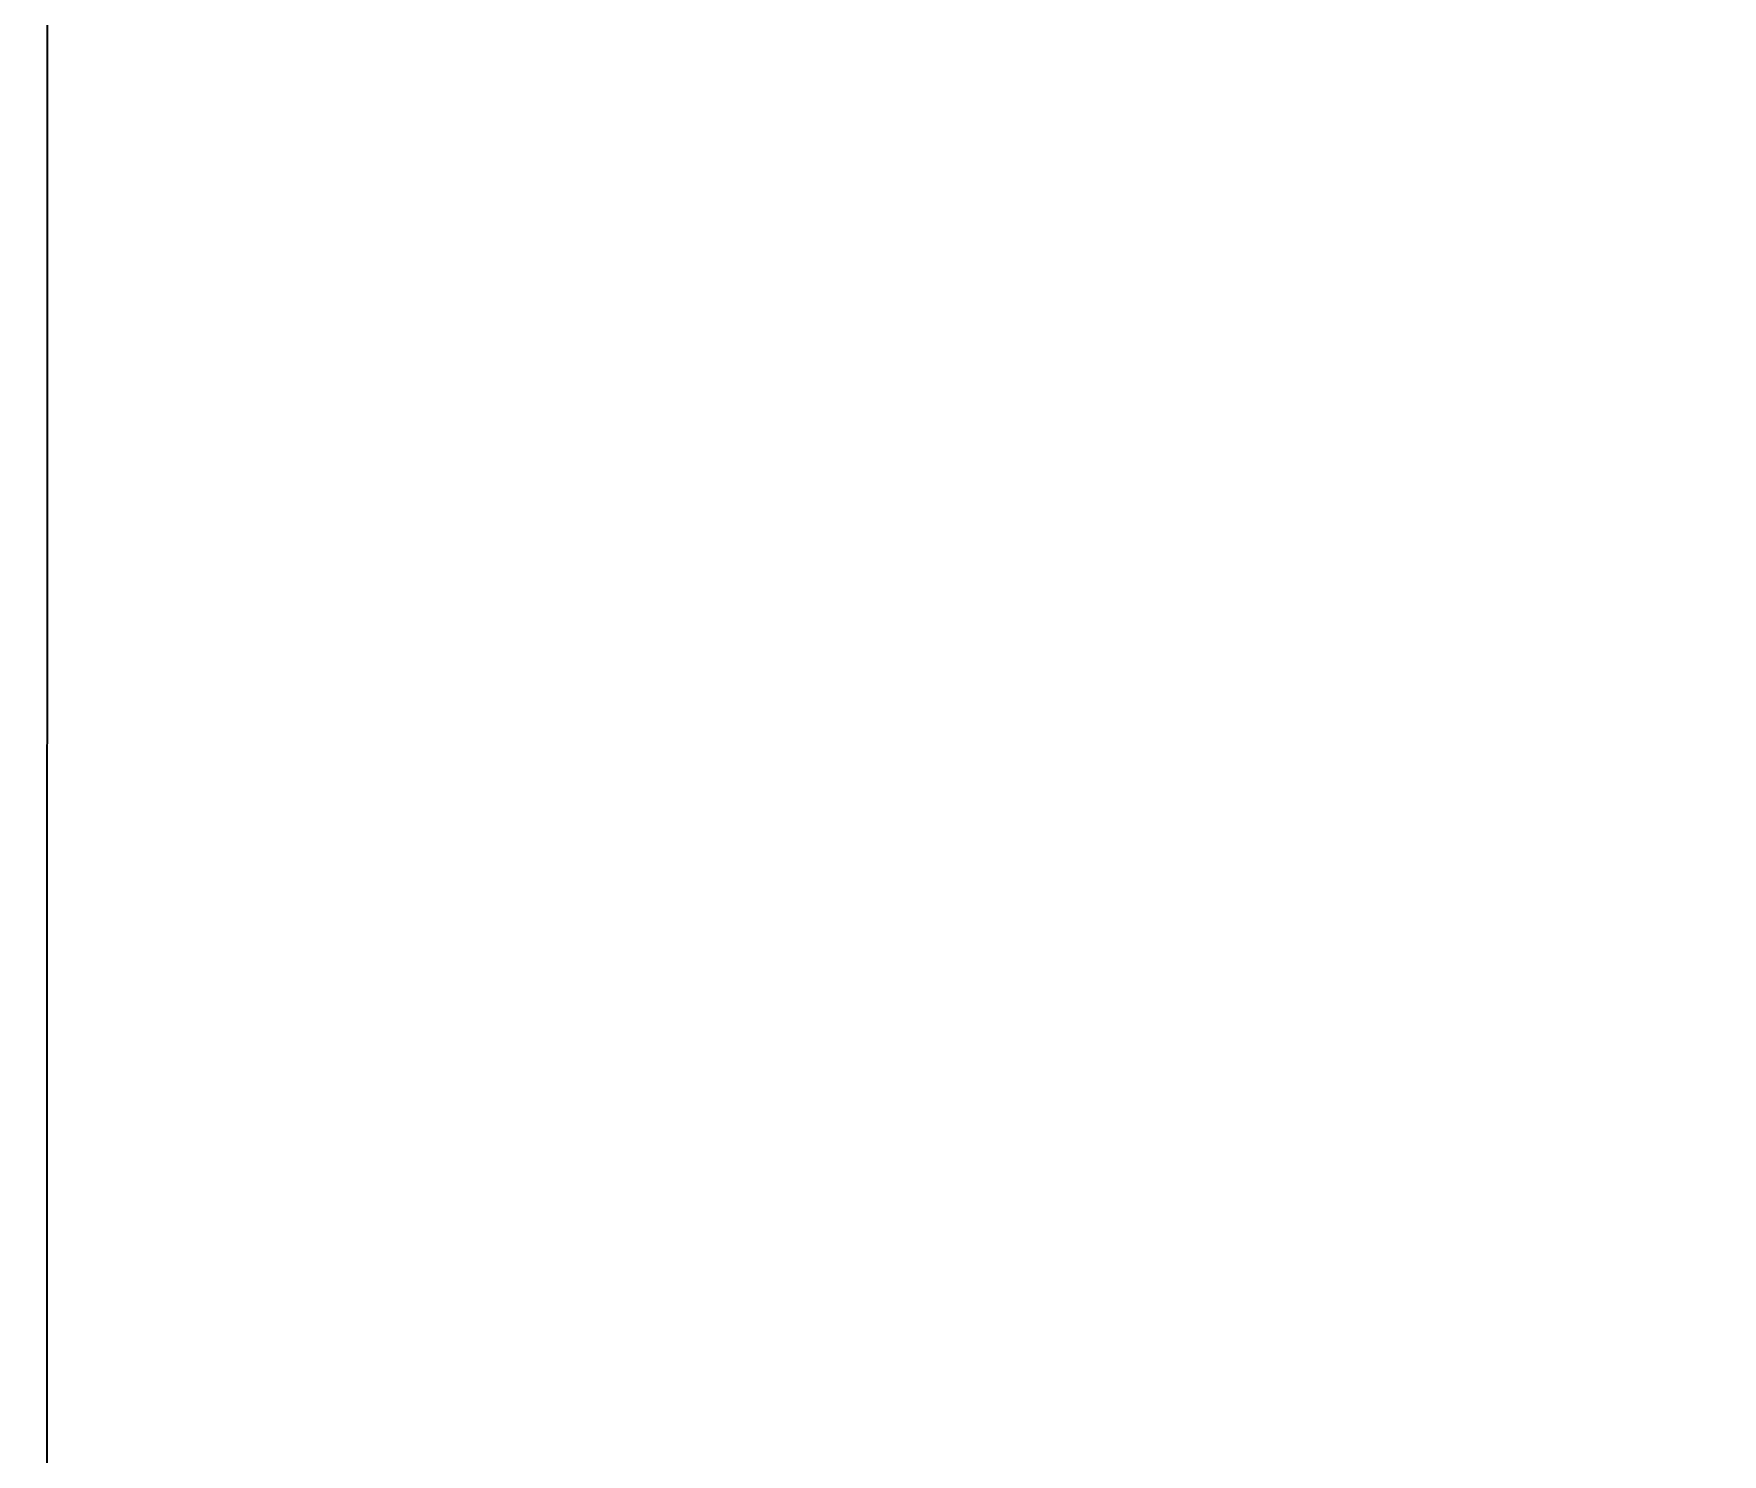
# Model space of a CAD drawing. Header units: millimetres. Extents: x 0 to 3661, y -1188 to 730.
# Drawn here: x 191.51278 to 191.52027, y 5.05238 to 5.05867 of the extents above; entities that cross this region are included whole.
import ezdxf

# ---------------------------------------------------------------- set-up
doc = ezdxf.new("R2010")
doc.units = ezdxf.units.MM
doc.layers.add('Blocks', color=7, linetype='Continuous')
doc.layers.add('Blocks$Inner', color=7, linetype='Continuous', lineweight=25, true_color=0x007f00)
doc.layers.add('Blocks$Outline', color=7, linetype='Continuous', lineweight=35, true_color=0xff3f3f)

# ---------------------------------------------------------------- blocks, each defined once
blk = doc.blocks.new('AA10 Dining Table Front')
at = {"layer": 'Blocks$Inner'}
blk.add_open_spline([(191.5128439, 5.052049), (191.5127844, 7.8109305), (191.7293991, 13.7042231), (192.4793672, 21.6490402), (193.278829, 28.0714021), (193.7952085, 31.9237858), (194.1465815, 34.4820692), (194.3802208, 36.1241179), (194.5836504, 37.6083403), (194.743553, 38.8294863), (194.8755165, 39.9292254), (195.0159526, 41.0472513), (195.4187246, 43.9763241), (196.3818598, 49.1165591), (198.2977129, 56.0621856), (200.4112015, 61.6804836), (202.3633267, 65.8613925), (203.9089188, 68.744952), (205.5450593, 71.4035018), (206.7209568, 73.0590198), (207.2053992, 73.6837012)], degree=3, knots=[105.273462, 105.273462, 105.273462, 105.273462, 113.549761, 122.956693, 129.206312, 132.966066, 134.616593, 136.953464, 137.941677, 139.110955, 140.648096, 141.264548, 142.491367, 149.517712, 156.940716, 164.085576, 167.505445, 170.777491, 173.896894, 176.865787, 176.865787, 176.865787, 176.865787], dxfattribs=at)
at = {"layer": 'Blocks$Outline'}
blk.add_open_spline([(191.5128439, 5.052049), (191.5127844, 7.8109305), (191.7293991, 13.7042231), (192.4793672, 21.6490402), (193.278829, 28.0714021), (193.7952085, 31.9237858), (194.1465815, 34.4820692), (194.3802208, 36.1241179), (194.5836504, 37.6083403), (194.743553, 38.8294863), (194.8755165, 39.9292254), (195.0159526, 41.0472513), (195.4187246, 43.9763241), (196.3818598, 49.1165591), (198.2977129, 56.0621856), (200.4112015, 61.6804836), (202.3633267, 65.8613925), (203.9089188, 68.744952), (205.5450593, 71.4035018), (206.7209568, 73.0590198), (207.2053992, 73.6837012)], degree=3, knots=[105.273462, 105.273462, 105.273462, 105.273462, 113.549761, 122.956693, 129.206312, 132.966066, 134.616593, 136.953464, 137.941677, 139.110955, 140.648096, 141.264548, 142.491367, 149.517712, 156.940716, 164.085576, 167.505445, 170.777491, 173.896894, 176.865787, 176.865787, 176.865787, 176.865787], dxfattribs=at)

msp = doc.modelspace()

# ---------------------------------------------------------------- block references
at = {"layer": 'Blocks'}
msp.add_blockref('AA10 Dining Table Front', (0, 0), dxfattribs=at)

doc.saveas('drawing.dxf')
